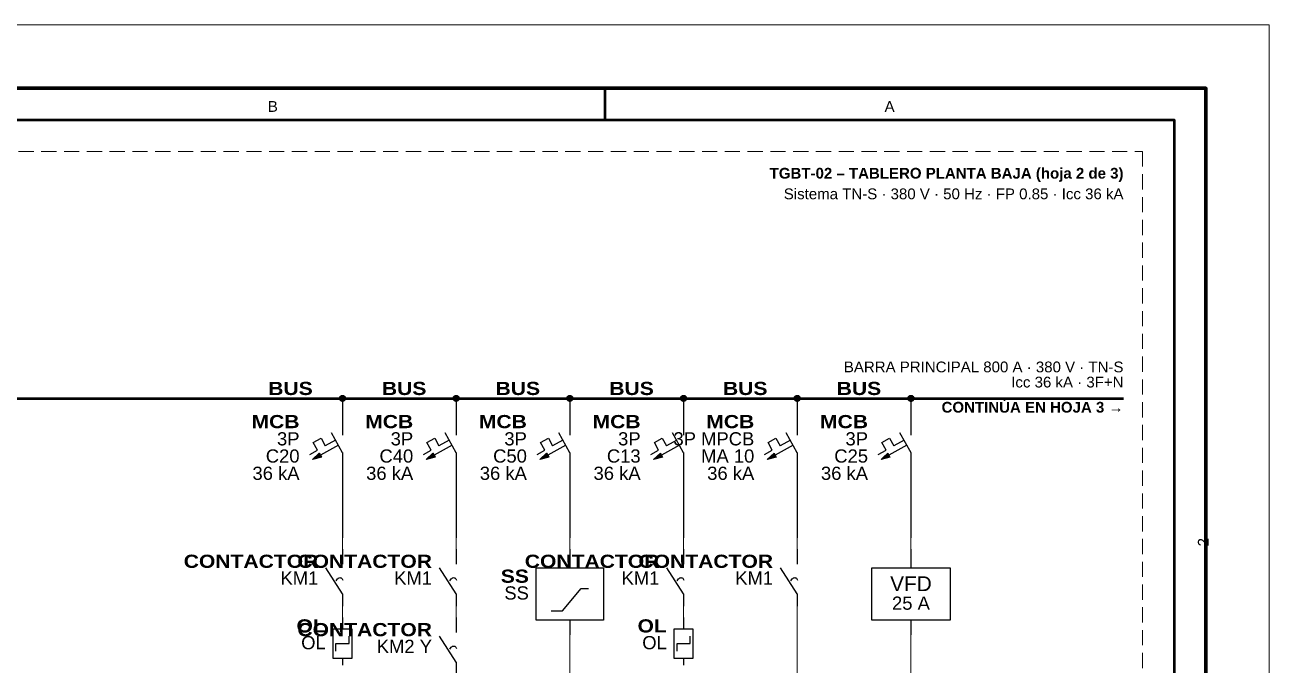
# Model space of a CAD drawing. Header units: millimetres. Extents: x 0 to 420, y 0 to 297.
# Drawn here: x 223.3 to 420, y 195.8 to 297 of the extents above; entities that cross this region are included whole.
import ezdxf
from ezdxf.enums import TextEntityAlignment as Align

# ---------------------------------------------------------------- set-up
doc = ezdxf.new("R2010")
doc.units = ezdxf.units.MM
doc.linetypes.add('SVG_DASH_2', pattern=[3.6018, 2.4012, -1.2006])
doc.layers.add('291-E-DIAGRAMA', color=5, linetype='Continuous')
doc.layers.add('291-E-TEXTOS', color=7, linetype='Continuous')
doc.styles.add('ARIAL', font='arial.ttf')
doc.styles.add('ARIAL_BLACK', font='ariblk.ttf')
doc.styles.add('ARIAL_BOLD', font='arialbd.ttf')

# ---------------------------------------------------------------- blocks, each defined once
blk = doc.blocks.new('LV_BUSBAR_NODE')
at = {"layer": '291-E-DIAGRAMA', "true_color": 0x0000ff}
blk.add_hatch(color=256, dxfattribs=at).paths.add_polyline_path([(0.78, -0.78), (0.78, -0.89), (0.76, -0.99), (0.72, -1.09), (0.68, -1.18), (0.62, -1.26), (0.55, -1.34), (0.48, -1.4), (0.39, -1.46), (0.3, -1.51), (0.21, -1.54), (0.11, -1.56), (0, -1.57), (-0.11, -1.56), (-0.21, -1.54), (-0.3, -1.51), (-0.39, -1.46), (-0.48, -1.4), (-0.55, -1.34), (-0.62, -1.26), (-0.68, -1.18), (-0.72, -1.09), (-0.76, -0.99), (-0.78, -0.89), (-0.78, -0.78), (-0.78, -0.68), (-0.76, -0.58), (-0.72, -0.48), (-0.68, -0.39), (-0.62, -0.31), (-0.55, -0.23), (-0.48, -0.16), (-0.39, -0.11), (-0.3, -0.06), (-0.21, -0.03), (-0.11, -0.01), (0, 0), (0.11, -0.01), (0.21, -0.03), (0.3, -0.06), (0.39, -0.11), (0.48, -0.16), (0.55, -0.23), (0.62, -0.31), (0.68, -0.39), (0.72, -0.48), (0.76, -0.58), (0.78, -0.68), (0.78, -0.78)])
at = {"layer": '291-E-DIAGRAMA', "lineweight": 50, "true_color": 0x0000ff}
blk.add_line((-5.88, -0.78), (5.88, -0.78), dxfattribs=at)
at = {"layer": '291-E-DIAGRAMA', "lineweight": 25, "true_color": 0x0000ff}
blk.add_line((0, -0.78), (0, -5), dxfattribs=at)
blk.add_lwpolyline([(0.78, -0.78), (0.78, -0.89), (0.76, -0.99), (0.72, -1.09), (0.68, -1.18), (0.62, -1.26), (0.55, -1.34), (0.48, -1.4), (0.39, -1.46), (0.3, -1.51), (0.21, -1.54), (0.11, -1.56), (0, -1.57), (-0.11, -1.56), (-0.21, -1.54), (-0.3, -1.51), (-0.39, -1.46), (-0.48, -1.4), (-0.55, -1.34), (-0.62, -1.26), (-0.68, -1.18), (-0.72, -1.09), (-0.76, -0.99), (-0.78, -0.89), (-0.78, -0.78), (-0.78, -0.68), (-0.76, -0.58), (-0.72, -0.48), (-0.68, -0.39), (-0.62, -0.31), (-0.55, -0.23), (-0.48, -0.16), (-0.39, -0.11), (-0.3, -0.06), (-0.21, -0.03), (-0.11, -0.01), (0, 0), (0.11, -0.01), (0.21, -0.03), (0.3, -0.06), (0.39, -0.11), (0.48, -0.16), (0.55, -0.23), (0.62, -0.31), (0.68, -0.39), (0.72, -0.48), (0.76, -0.58), (0.78, -0.68), (0.78, -0.78)], close=True, dxfattribs=at)
at = {"layer": '291-E-TEXTOS', "color": 7, "style": 'ARIAL_BLACK'}
blk.add_text('BUS', height=3.47, dxfattribs=at).set_placement((-7.84, 0.1), align=Align.RIGHT)
at = {"layer": '291-E-TEXTOS', "true_color": 0x008800, "style": 'ARIAL'}
blk.add_attdef('TAG', text='', height=3.47, dxfattribs=at).set_placement((-7.84, -4.31), align=Align.RIGHT)
blk = doc.blocks.new('LV_MCB')
at = {"layer": '291-E-DIAGRAMA', "lineweight": 25, "true_color": 0x0000ff}
for p, q in [((0, 0), (0, -5.441)), ((-5.642, -6.265), (-4.525, -8.309)), ((0.02, -10.103), (-2.892, -4.853)), ((-1.069, -8.132), (-5.833, -10.735)), ((-1.804, -6.824), (-4.525, -8.309)), ((0, -10.029), (0, -32.5))]:
    blk.add_line(p, q, dxfattribs=at)
blk.add_lwpolyline([(-8.613, -10.544), (-6.569, -9.426), (-7.686, -7.382), (-5.642, -6.265)], dxfattribs=at)
blk.add_lwpolyline([(-7.877, -11.853), (-6.113, -10.221), (-5.554, -11.25), (-7.877, -11.853)], close=True, dxfattribs=at)
at = {"layer": '291-E-DIAGRAMA', "lineweight": 18, "true_color": 0x0000ff}
for points in [[(-5.554, -11.25), (-7.216, -11.25), (-7.877, -11.853)], [(-6.113, -10.221), (-5.554, -11.25), (-7.216, -11.25)]]:
    blk.add_lwpolyline(points, close=True, dxfattribs=at)
at = {"layer": '291-E-DIAGRAMA', "true_color": 0x0000ff}
for points in [[(-5.554, -11.25), (-7.216, -11.25), (-7.877, -11.853)], [(-6.113, -10.221), (-5.554, -11.25), (-7.216, -11.25)]]:
    blk.add_solid(points, dxfattribs=at)
at = {"layer": '291-E-TEXTOS', "color": 7, "style": 'ARIAL_BLACK'}
blk.add_text('MCB', height=3.47, dxfattribs=at).set_placement((-11.319, -3.632), align=Align.RIGHT)
at = {"layer": '291-E-TEXTOS', "true_color": 0x008800, "style": 'ARIAL'}
for tag, p in [('POLES', (-11.314, -8.162)), ('CURVE_RATING', (-11.304, -12.691)), ('BREAKING_CAPACITY', (-11.314, -17.235))]:
    blk.add_attdef(tag, text='', height=3.47, dxfattribs=at).set_placement(p, align=Align.RIGHT)
blk = doc.blocks.new('LV_CONTACTOR')
at = {"layer": '291-E-DIAGRAMA', "lineweight": 25, "true_color": 0x0000ff}
for p, q in [((0, 0), (0, -3.92)), ((0, -11.77), (-4.41, -4.9)), ((0, -11.77), (0, -15))]:
    blk.add_line(p, q, dxfattribs=at)
blk.add_lwpolyline([(-1.67, -8.28), (-1.51, -8.03), (-1.35, -7.82), (-1.18, -7.67), (-1.01, -7.56), (-0.84, -7.5), (-0.67, -7.48), (-0.51, -7.5), (-0.36, -7.55), (-0.22, -7.65), (-0.09, -7.78), (0.01, -7.94), (0.1, -8.14)], dxfattribs=at)
at = {"layer": '291-E-TEXTOS', "color": 7, "style": 'ARIAL_BLACK'}
blk.add_text('CONTACTOR', height=3.47, dxfattribs=at).set_placement((-6.37, -4.9), align=Align.RIGHT)
at = {"layer": '291-E-TEXTOS', "true_color": 0x008800, "style": 'ARIAL'}
blk.add_attdef('TAG', text='', height=3.47, dxfattribs=at).set_placement((-6.37, -9.31), align=Align.RIGHT)
blk = doc.blocks.new('LV_THERMAL_OVERLOAD')
at = {"layer": '291-E-DIAGRAMA', "lineweight": 25, "true_color": 0x0000ff}
for p, q in [((0, 0), (0, -2.941)), ((0, -10.784), (0, -12.5))]:
    blk.add_line(p, q, dxfattribs=at)
blk.add_lwpolyline([(-2.451, -2.941), (2.451, -2.941), (2.451, -10.784), (-2.451, -10.784)], close=True, dxfattribs=at)
blk.add_lwpolyline([(-1.716, -8.824), (-1.716, -6.863), (1.716, -6.863), (1.716, -4.902)], dxfattribs=at)
at = {"layer": '291-E-TEXTOS', "color": 7, "style": 'ARIAL_BLACK'}
blk.add_text('OL', height=3.47, dxfattribs=at).set_placement((-4.412, -3.922), align=Align.RIGHT)
at = {"layer": '291-E-TEXTOS', "true_color": 0x008800, "style": 'ARIAL'}
blk.add_attdef('TAG', text='', height=3.47, dxfattribs=at).set_placement((-4.412, -8.333), align=Align.RIGHT)
blk = doc.blocks.new('LV_SOFT_STARTER')
at = {"layer": '291-E-DIAGRAMA', "lineweight": 25, "true_color": 0x0000ff}
for p, q in [((0, 0), (0, -4.902)), ((0, -18.627), (0, -22.5))]:
    blk.add_line(p, q, dxfattribs=at)
blk.add_lwpolyline([(-8.824, -4.902), (8.823, -4.902), (8.823, -18.627), (-8.824, -18.627)], close=True, dxfattribs=at)
blk.add_lwpolyline([(-4.902, -16.176), (-1.961, -16.176), (2.941, -10.294), (4.902, -10.294)], dxfattribs=at)
at = {"layer": '291-E-TEXTOS', "color": 7, "style": 'ARIAL_BLACK'}
blk.add_text('SS', height=3.47, dxfattribs=at).set_placement((-10.784, -8.824), align=Align.RIGHT)
at = {"layer": '291-E-TEXTOS', "true_color": 0x008800, "style": 'ARIAL'}
blk.add_attdef('TAG', text='', height=3.47, dxfattribs=at).set_placement((-10.784, -13.235), align=Align.RIGHT)
blk = doc.blocks.new('LV_VFD')
at = {"layer": '291-E-DIAGRAMA', "lineweight": 25, "true_color": 0x0000ff}
for p, q in [((0, 0), (0, -4.902)), ((0, -18.627), (0, -22.5))]:
    blk.add_line(p, q, dxfattribs=at)
blk.add_lwpolyline([(-10.294, -4.902), (10.294, -4.902), (10.294, -18.627), (-10.294, -18.627)], close=True, dxfattribs=at)
at = {"layer": '291-E-TEXTOS', "true_color": 0x0000ff, "style": 'ARIAL'}
blk.add_text('VFD', height=3.922, dxfattribs=at).set_placement((0, -11.029), align=Align.CENTER)
at = {"layer": '291-E-TEXTOS', "true_color": 0x008800, "style": 'ARIAL'}
blk.add_attdef('RATED_CURRENT', text='', height=3.47, dxfattribs=at).set_placement((0, -15.931), align=Align.CENTER)

msp = doc.modelspace()

# ---------------------------------------------------------------- linework, layer by layer
at = {"layer": '291-E-DIAGRAMA', "color": 7, "lineweight": 50}
msp.add_line((315, 287), (315, 282), dxfattribs=at)
at = {"layer": '291-E-DIAGRAMA', "lineweight": 50, "true_color": 0x0000ff}
msp.add_line((38, 237.98), (396.98, 237.98), dxfattribs=at)
at = {"layer": '291-E-DIAGRAMA', "lineweight": 15, "true_color": 0x0000ff}
for p, q in [((273.51, 215.94), (273.51, 214.14)), ((291.48, 215.94), (291.48, 214.14)), ((309.45, 215.94), (309.45, 214.14)), ((327.43, 215.94), (327.43, 214.14)), ((345.4, 215.94), (345.4, 214.14)), ((363.38, 215.94), (363.38, 214.14)), ((273.51, 205.14), (273.51, 203.34)), ((291.48, 205.14), (291.48, 203.34)), ((327.43, 205.14), (327.43, 203.34))]:
    msp.add_line(p, q, dxfattribs=at)
at = {"layer": '291-E-DIAGRAMA', "lineweight": 15, "true_color": 0xff0000}
for p, q in [((345.4, 205.14), (345.4, 137.6)), ((309.45, 200.63), (309.45, 137.6)), ((363.38, 200.63), (363.38, 137.6))]:
    msp.add_line(p, q, dxfattribs=at)
at = {"layer": '291-E-DIAGRAMA', "color": 7, "lineweight": 13}
msp.add_lwpolyline([(0, 297), (420, 297), (420, 0), (0, 0)], close=True, dxfattribs=at)
at = {"layer": '291-E-DIAGRAMA', "color": 7, "lineweight": 100}
msp.add_lwpolyline([(25, 287), (410, 287), (410, 10), (25, 10)], close=True, dxfattribs=at)
at = {"layer": '291-E-DIAGRAMA', "color": 7, "lineweight": 50}
msp.add_lwpolyline([(30, 282), (405, 282), (405, 15), (30, 15)], close=True, dxfattribs=at)
at = {"layer": '291-E-DIAGRAMA', "linetype": 'SVG_DASH_2', "lineweight": 15, "true_color": 0x808080}
msp.add_lwpolyline([(35, 277), (399.98, 277), (399.98, 102.74), (35, 102.74)], close=True, dxfattribs=at)

# ---------------------------------------------------------------- block references
at = {"layer": '291-E-DIAGRAMA', "xscale": 0.6003, "yscale": 0.6003, "zscale": 0.6003}
for p in [(273.51, 238.45), (291.48, 238.45), (309.45, 238.45), (327.43, 238.45), (345.4, 238.45), (363.38, 238.45)]:
    msp.add_blockref('LV_BUSBAR_NODE', p, dxfattribs=at)
for name, p, values in [('LV_MCB', (273.51, 235.45), {'POLES': '3P', 'CURVE_RATING': 'C20', 'BREAKING_CAPACITY': '36 kA'}), ('LV_MCB', (291.48, 235.45), {'POLES': '3P', 'CURVE_RATING': 'C40', 'BREAKING_CAPACITY': '36 kA'}), ('LV_MCB', (309.45, 235.45), {'POLES': '3P', 'CURVE_RATING': 'C50', 'BREAKING_CAPACITY': '36 kA'}), ('LV_MCB', (327.43, 235.45), {'POLES': '3P', 'CURVE_RATING': 'C13', 'BREAKING_CAPACITY': '36 kA'}), ('LV_MCB', (345.4, 235.45), {'POLES': '3P MPCB', 'CURVE_RATING': 'MA 10', 'BREAKING_CAPACITY': '36 kA'}), ('LV_MCB', (363.38, 235.45), {'POLES': '3P', 'CURVE_RATING': 'C25', 'BREAKING_CAPACITY': '36 kA'}), ('LV_CONTACTOR', (273.51, 214.14), {'TAG': 'KM1'}), ('LV_CONTACTOR', (291.48, 214.14), {'TAG': 'KM1'}), ('LV_SOFT_STARTER', (309.45, 214.14), {'TAG': 'SS'}), ('LV_CONTACTOR', (327.43, 214.14), {'TAG': 'KM1'}), ('LV_CONTACTOR', (345.4, 214.14), {'TAG': 'KM1'}), ('LV_VFD', (363.38, 214.14), {'RATED_CURRENT': '25 A'}), ('LV_THERMAL_OVERLOAD', (273.51, 203.34), {'TAG': 'OL'}), ('LV_CONTACTOR', (291.48, 203.34), {'TAG': 'KM2 Y'}), ('LV_THERMAL_OVERLOAD', (327.43, 203.34), {'TAG': 'OL'})]:
    msp.add_blockref(name, p, dxfattribs=at).add_auto_attribs(values)

# ---------------------------------------------------------------- texts
at = {"layer": '291-E-TEXTOS', "color": 7, "style": 'ARIAL'}
for s, p in [('B', (262.5, 282.75)), ('A', (360, 282.75))]:
    msp.add_text(s, height=1.7, dxfattribs=at).set_placement(p, align=Align.BOTTOM_CENTER)
at = {"layer": '291-E-TEXTOS', "color": 7}
for s, style, p in [('TGBT-02 – TABLERO PLANTA BAJA (hoja 2 de 3)', 'ARIAL_BOLD', (396.98, 272.2)), ('Sistema TN-S · 380 V · 50 Hz · FP 0.85 · Icc 36 kA', 'ARIAL', (396.98, 268.94)), ('BARRA PRINCIPAL 800 A · 380 V · TN-S', 'ARIAL', (396.98, 241.59)), ('Icc 36 kA · 3F+N', 'ARIAL', (396.98, 239.19)), ('CONTINÚA EN HOJA 3 →', 'ARIAL_BOLD', (396.98, 235.22))]:
    msp.add_text(s, height=1.7, dxfattribs=dict(at, style=style)).set_placement(p, align=Align.BOTTOM_RIGHT)
at = {"layer": '291-E-TEXTOS', "color": 7, "style": 'ARIAL'}
msp.add_text('2', height=1.7, rotation=90, dxfattribs=at).set_placement((410.95, 215.25), align=Align.BOTTOM_CENTER)

doc.saveas('drawing.dxf')
